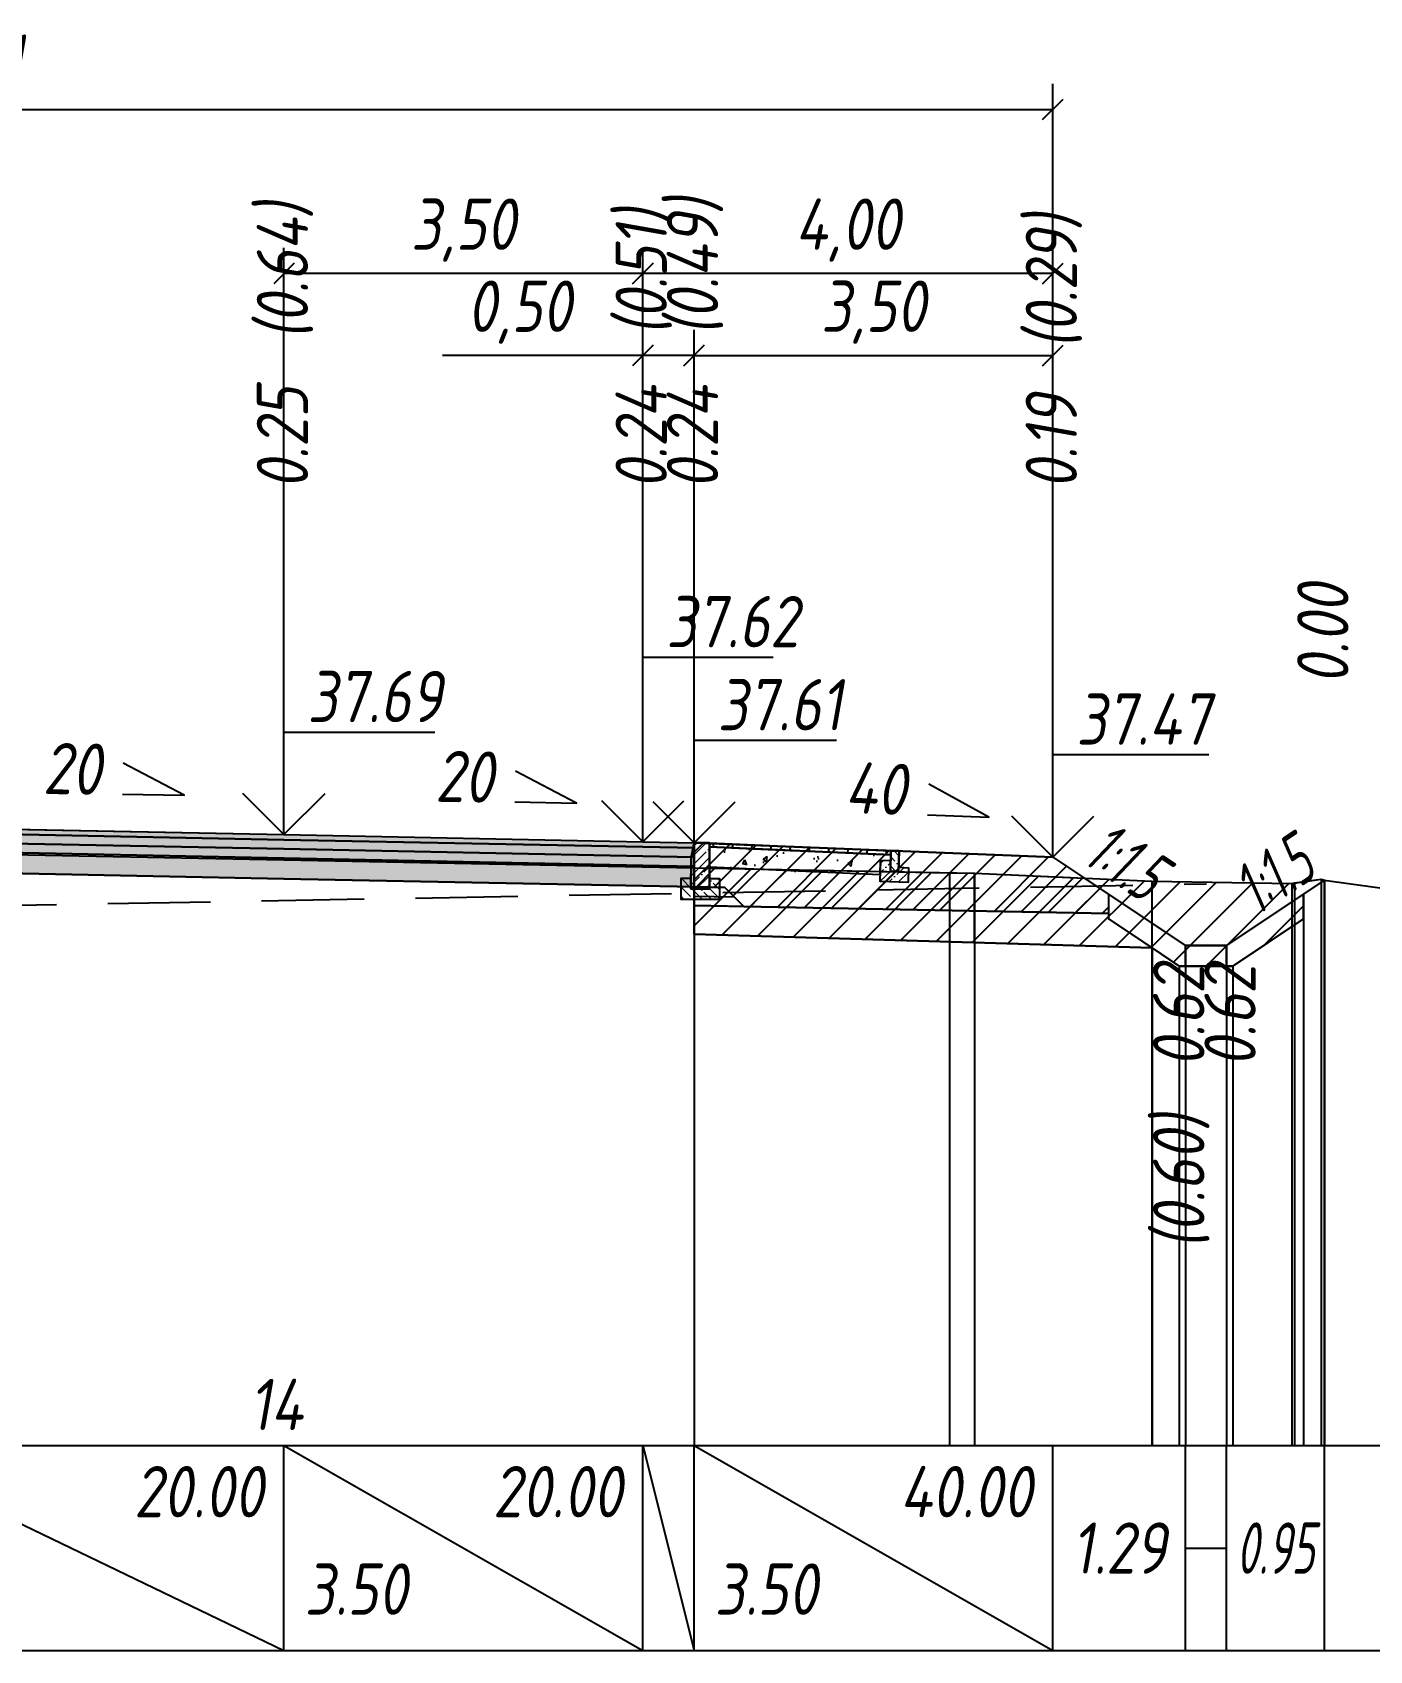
# Model space of a CAD drawing. Extents: x -717 to 1451, y -133302 to 233.
# Drawn here: x -172.3 to -107.1, y -111398.1 to -111319.2 of the extents above; entities that cross this region are included whole.
import ezdxf
from ezdxf.enums import TextEntityAlignment as Align

# ---------------------------------------------------------------- set-up
doc = ezdxf.new("R2010")
doc.units = 0
doc.linetypes.add('штриховая', pattern=[0.75, 0.5, -0.25])
for name, color, linetype in [('Интерполированный поперечник', 2, 'Continuous'), ('КОД_399', 252, 'Continuous'), ('Код_514', 1, 'Continuous'), ('Контур_0', 7, 'Continuous'), ('Контур_2521', 7, 'Continuous'), ('Контур_2564', 7, 'Continuous'), ('Контур_2660', 7, 'Continuous'), ('Контур_2665', 7, 'Continuous'), ('Контур_400', 7, 'Continuous'), ('Контур_508', 7, 'Continuous'), ('Контур_512', 7, 'Continuous'), ('Контур_513', 7, 'Continuous'), ('Контур_818', 7, 'Continuous'), ('Красный поперечник', 1, 'Continuous'), ('Объём_2501', 7, 'Continuous'), ('Объём_2564', 7, 'Continuous'), ('Объём_2650', 7, 'Continuous'), ('Объём_2660', 7, 'Continuous'), ('Объём_2661', 7, 'Continuous'), ('Объём_2662', 7, 'Continuous'), ('Объём_2663', 7, 'Continuous'), ('Объём_2664', 7, 'Continuous'), ('Объём_2665', 7, 'Continuous'), ('Объём_2666', 7, 'Continuous'), ('Объём_2667', 7, 'Continuous'), ('Объём_2668', 7, 'Continuous'), ('Объём_2669', 7, 'Continuous'), ('Объём_2675', 7, 'Continuous'), ('Откосы', 7, 'Continuous'), ('Отметки покрытия', 7, 'Continuous'), ('Рабочие отметки', 7, 'Continuous'), ('Рабочие отметки доп.', 7, 'Continuous'), ('Слои выравнивания', 7, 'Continuous'), ('Таблица', 7, 'Continuous'), ('Уклоны проезжей части', 7, 'Continuous'), ('Черный поперечник', 3, 'Continuous')]:
    doc.layers.add(name, color=color, linetype=linetype)
for name, color, linetype, true_color in [('Контур_2540', 2, 'Continuous', 0xffff00), ('Контур_2560', 2, 'Continuous', 0xffff00), ('Контур_2561', 7, 'Continuous', 0xff8040), ('Контур_2562', 3, 'Continuous', 0x00ff00), ('Контур_2563', 7, 'Continuous', 0xff8000), ('Контур_2570', 7, 'Continuous', 0x80ff00), ('Контур_2583', 3, 'Continuous', 0x00ff00), ('Контур_2584', 3, 'Continuous', 0x00ff00), ('Контур_2725', 7, 'Continuous', 0x323232), ('Контур_2736', 4, 'Continuous', 0x00ffff), ('Контур_2737', 4, 'Continuous', 0x00ffff), ('Контур_2738', 4, 'Continuous', 0x00ffff), ('Контур_2739', 4, 'Continuous', 0x00ffff), ('Контур_2741', 4, 'Continuous', 0x00ffff), ('Контур_2742', 4, 'Continuous', 0x00ffff), ('Контур_2743', 4, 'Continuous', 0x00ffff), ('Контур_2744', 7, 'Continuous', 0xa4ffff), ('Контур_2745', 7, 'Continuous', 0xa4ffff), ('Контур_2747', 4, 'Continuous', 0x00ffff), ('Контур_2748', 4, 'Continuous', 0x00ffff), ('Контур_2749', 4, 'Continuous', 0x00ffff), ('Контур_2750', 4, 'Continuous', 0x00ffff), ('Контур_2751', 4, 'Continuous', 0x00ffff), ('Контур_2752', 4, 'Continuous', 0x00ffff), ('Контур_2760', 7, 'Continuous', 0x323232), ('Контур_2761', 7, 'Continuous', 0x323232), ('Контур_2762', 7, 'Continuous', 0x323232), ('Контур_2763', 7, 'Continuous', 0x323232), ('Контур_402', 7, 'Continuous', 0xff6464), ('Контур_703', 4, 'Continuous', 0x00ffff), ('Контур_705', 4, 'Continuous', 0x00ffff), ('Контур_707', 4, 'Continuous', 0x00ffff), ('Контур_720', 131, 'Continuous', 0xaaffff), ('Объём_2520', 7, 'Continuous', 0x80ffff), ('Объём_2540', 2, 'Continuous', 0xffff00), ('Объём_2560', 2, 'Continuous', 0xffff00), ('Объём_2561', 7, 'Continuous', 0xff8040), ('Объём_2562', 3, 'Continuous', 0x00ff00), ('Объём_2563', 7, 'Continuous', 0xff8000), ('Объём_2583', 3, 'Continuous', 0x00ff00), ('Объём_2584', 3, 'Continuous', 0x00ff00), ('Объём_2593', 3, 'Continuous', 0x00ff00), ('Объём_2597', 3, 'Continuous', 0x00ff00), ('Объём_2600', 7, 'Continuous', 0x808000), ('Объём_2746', 2, 'Continuous', 0xffff00)]:
    doc.layers.add(name, color=color, linetype=linetype, true_color=true_color)
doc.styles.get("Standard").update_dxf_attribs({"font": 'txt', "height": 2.5})
doc.styles.add('М', font='romand.shx', dxfattribs={"width": 0.8, "oblique": 10, "height": 2.5})
doc.dimstyles.new('ISO-25', dxfattribs={"dimtxt": 2.5, "dimasz": 2.5, "dimexe": 1.25, "dimexo": 0.625, "dimtad": 1, "dimtxsty": 'Standard', "dimcen": 2.5, "dimadec": 0, "dimazin": 0, "dimtfac": 1, "dimtmove": 0, "dimatfit": 3, "dimfxl": 1, "dimarcsym": 0})

# ---------------------------------------------------------------- blocks, each defined once
blk = doc.blocks.new('_Oblique')
at = {"color": 0, "linetype": 'ByBlock', "lineweight": -2}
blk.add_line((-0.5, -0.5), (0.5, 0.5), dxfattribs=at)
blk = doc.blocks.new('*D2280')
at = {"color": 0, "lineweight": -2, "transparency": 16777216}
for p, q in [((-140.005, -111358.163), (-140.005, -111333.723)), ((-122.505, -111358.863), (-122.505, -111333.723)), ((-140.005, -111334.973), (-122.505, -111334.973))]:
    blk.add_line(p, q, dxfattribs=at)
at = {"layer": 'Defpoints', "color": 0, "transparency": 16777216}
for p in [(-122.505, -111334.973), (-140.005, -111358.788), (-122.505, -111359.488)]:
    blk.add_point(p, dxfattribs=at)
at = {"color": 0, "lineweight": -2, "transparency": 16777216, "rotation": 180}
blk.add_blockref('_Oblique', (-140.005, -111334.973), dxfattribs=at)
at = {"color": 0, "lineweight": -2, "transparency": 16777216}
blk.add_blockref('_Oblique', (-122.505, -111334.973), dxfattribs=at)
at = {"color": 0, "transparency": 16777216, "insert": (-131.255, -111332.86), "char_height": 2.5, "width": 9.58333, "attachment_point": 5, "style": 'М'}
blk.add_mtext('3,50', dxfattribs=at)
blk = doc.blocks.new('*D2282')
at = {"color": 0, "lineweight": -2, "transparency": 16777216}
for p, q in [((-142.505, -111358.113), (-142.505, -111333.723)), ((-140.005, -111358.163), (-140.005, -111333.723)), ((-142.505, -111334.973), (-152.277, -111334.973)), ((-140.005, -111334.973), (-142.505, -111334.973))]:
    blk.add_line(p, q, dxfattribs=at)
at = {"layer": 'Defpoints', "color": 0, "transparency": 16777216}
for p in [(-140.005, -111334.973), (-142.505, -111358.738), (-140.005, -111358.788)]:
    blk.add_point(p, dxfattribs=at)
at = {"color": 0, "lineweight": -2, "transparency": 16777216, "rotation": 180}
blk.add_blockref('_Oblique', (-142.505, -111334.973), dxfattribs=at)
at = {"color": 0, "lineweight": -2, "transparency": 16777216}
blk.add_blockref('_Oblique', (-140.005, -111334.973), dxfattribs=at)
at = {"color": 0, "transparency": 16777216, "insert": (-148.515, -111332.86), "char_height": 2.5, "width": 9.16667, "attachment_point": 5, "style": 'М'}
blk.add_mtext('0,50', dxfattribs=at)
blk = doc.blocks.new('*D2284')
at = {"color": 0, "lineweight": -2, "transparency": 16777216}
for p, q in [((-160.005, -111357.763), (-160.005, -111329.723)), ((-142.505, -111358.113), (-142.505, -111329.723)), ((-142.505, -111330.973), (-160.005, -111330.973))]:
    blk.add_line(p, q, dxfattribs=at)
at = {"layer": 'Defpoints', "color": 0, "transparency": 16777216}
for p in [(-160.005, -111330.973), (-160.005, -111358.388), (-142.505, -111358.738)]:
    blk.add_point(p, dxfattribs=at)
at = {"color": 0, "lineweight": -2, "transparency": 16777216, "rotation": 180}
blk.add_blockref('_Oblique', (-160.005, -111330.973), dxfattribs=at)
at = {"color": 0, "lineweight": -2, "transparency": 16777216}
blk.add_blockref('_Oblique', (-142.505, -111330.973), dxfattribs=at)
at = {"color": 0, "transparency": 16777216, "insert": (-151.255, -111328.86), "char_height": 2.5, "width": 9.58333, "attachment_point": 5, "style": 'М'}
blk.add_mtext('3,50', dxfattribs=at)
blk = doc.blocks.new('*D2285')
at = {"color": 0, "lineweight": -2, "transparency": 16777216}
for p, q in [((-142.505, -111358.113), (-142.505, -111329.723)), ((-122.505, -111358.863), (-122.505, -111329.723)), ((-122.505, -111330.973), (-142.505, -111330.973))]:
    blk.add_line(p, q, dxfattribs=at)
at = {"layer": 'Defpoints', "color": 0, "transparency": 16777216}
for p in [(-142.505, -111330.973), (-142.505, -111358.738), (-122.505, -111359.488)]:
    blk.add_point(p, dxfattribs=at)
at = {"color": 0, "lineweight": -2, "transparency": 16777216, "rotation": 180}
blk.add_blockref('_Oblique', (-142.505, -111330.973), dxfattribs=at)
at = {"color": 0, "lineweight": -2, "transparency": 16777216}
blk.add_blockref('_Oblique', (-122.505, -111330.973), dxfattribs=at)
at = {"color": 0, "transparency": 16777216, "insert": (-132.505, -111328.86), "char_height": 2.5, "width": 9.16667, "attachment_point": 5, "style": 'М'}
blk.add_mtext('4,00', dxfattribs=at)
blk = doc.blocks.new('*D2287')
at = {"color": 0, "lineweight": -2, "transparency": 16777216}
for p, q in [((-228.541, -111358.443), (-228.541, -111321.723)), ((-122.505, -111358.863), (-122.505, -111321.723)), ((-228.541, -111322.973), (-122.505, -111322.973))]:
    blk.add_line(p, q, dxfattribs=at)
at = {"layer": 'Defpoints', "color": 0, "transparency": 16777216}
for p in [(-122.505, -111322.973), (-228.541, -111359.068), (-122.505, -111359.488)]:
    blk.add_point(p, dxfattribs=at)
at = {"color": 0, "lineweight": -2, "transparency": 16777216, "rotation": 180}
blk.add_blockref('_Oblique', (-228.541, -111322.973), dxfattribs=at)
at = {"color": 0, "lineweight": -2, "transparency": 16777216}
blk.add_blockref('_Oblique', (-122.505, -111322.973), dxfattribs=at)
at = {"color": 0, "transparency": 16777216, "insert": (-175.523, -111320.86), "char_height": 2.5, "width": 10.83333, "attachment_point": 5, "style": 'М'}
blk.add_mtext('21,21', dxfattribs=at)
blk = doc.blocks.new('Тротуар1')
at = {"linetype": 'Continuous', "lineweight": 13}
h = blk.add_hatch(dxfattribs=at)
h.set_pattern_fill('ANSI35', scale=5, angle=90)
h.set_pattern_definition([(135, (-1541.6927, -4801.9416), (-0.88388348, -0.88388348), []), (135, (-1541.6927, -4801.0577), (-0.88388348, -0.88388348), [1.5625, -0.3125, 0, -0.3125])])
h.paths.add_polyline_path([(-16.72, -1.24), (-17.72, -1.24), (-17.72, -2.24), (-18.52, -2.24), (-18.52, -1.85), (-19.52, -1.89), (-19.52, -3.24), (-16.72, -3.24)])
h = blk.add_hatch(dxfattribs=at)
h.set_pattern_fill('ANSI35', scale=5)
h.set_pattern_definition([(45, (-1541.6927, -4800.4416), (-0.88388348, 0.88388348), []), (45, (-1540.8088, -4800.4416), (-0.88388348, 0.88388348), [1.5625, -0.3125, 0, -0.3125])])
h.paths.add_polyline_path([(-17.72, -0.24), (-18.52, -0.24), (-18.52, -2.24), (-17.72, -2.24)])
at = {"linetype": 'Continuous'}
h = blk.add_hatch(dxfattribs=at)
h.set_pattern_fill('ANSI31', color=256, scale=15, angle=45, style=0)
h.set_pattern_definition([(90, (-1932.1888, -4954.235), (-1.875, 3e-16), [])])
h.paths.add_polyline_path([(0, 0), (-17.72, -0.24), (-17.71, -0.63), (-11.04, -0.58), (0, -0.4)])
at = {"layer": 'КОД_399'}
h = blk.add_hatch(dxfattribs=at)
h.set_pattern_fill('AR-CONC', scale=0.7, angle=45, style=0)
h.set_pattern_definition([(95, (-1932.189, -4954.235), (3.860864, 3.2396496), [0.525, -5.775]), (40, (-1932.189, -4954.235), (-4.409945, 3.036377), [0.42, -4.62]), (145.45144, (-1931.867, -4953.965), (-0.549081, 6.2760265), [0.4461813, -4.907995]), (91.1842, (-1933.179, -4953.245), (6.101854, 4.4632964), [0.7875, -8.6625]), (141.63564, (-1932.67, -4952.873), (-0.1953, 9.447982), [0.669272, -7.361996]), (36.18416, (-1933.179, -4953.245), (-0.1953, 9.447982), [0.63, -6.93]), (66, (-1932.4363, -4952.9975), (4.947401, 0.9616773), [0.525, -5.775]), (11, (-1932.4363, -4952.9975), (-2.38496, 4.793659), [0.42, -4.62]), (116.45144, (-1932.024, -4952.9174), (2.562441, 5.7553363), [0.4461813, -4.907995]), (82.5, (-1932.1888, -4954.235), (-1.5875523, 1.7079287), [0, -4.564, 0, -4.69, 0, -4.6375]), (52.5, (-1932.1888, -4954.235), (-0.6501106, 3.2543661), [0, -2.674, 0, -4.459, 0, -1.7675]), (12.5, (-1933.2926, -4955.3388), (2.7539272, 2.5306453), [0, -1.75, 0, -5.46, 0, -7.245]), (2.5, (-1933.7876, -4955.8337), (2.3911299, 3.3821186), [0, -2.275, 0, -3.626, 0, -5.145])])
h.paths.add_polyline_path([(0, -0.4), (-17.71, -0.63), (-17.72, -1.24), (-16.71, -1.24), (-16.72, -2.62), (-0.07, -2.41)])
at = {"linetype": 'Continuous'}
blk.add_lwpolyline([(-17.72, -1.24), (-16.72, -1.24), (-16.72, -3.24), (-19.52, -3.24), (-19.52, -1.89), (-18.52, -1.85)], dxfattribs=at)
at = {"color": 7, "lineweight": 30}
for points in [[(-18.52, -0.24), (-18.52, -2.24), (-17.72, -2.24), (-17.72, -0.24), (-18.52, -0.24)], [(-8.6, -0.53), (0, -0.4)]]:
    blk.add_lwpolyline(points, dxfattribs=at)
for points in [[(0, 0), (-17.72, -0.24), (-17.72, -0.63), (0, -0.4)], [(0, -0.4), (-17.71, -0.63), (-17.72, -1.24), (-16.71, -1.24), (-16.72, -2.62), (-0.07, -2.39)]]:
    blk.add_lwpolyline(points, close=True)
blk = doc.blocks.new('БР100.30.18')
at = {"linetype": 'Continuous', "lineweight": 13}
h = blk.add_hatch(dxfattribs=at)
h.set_pattern_fill('ANSI35', scale=5)
h.set_pattern_definition([(45, (-1504.996, -4799.2297), (-0.88388348, 0.88388348), []), (45, (-1504.1121, -4799.2297), (-0.88388348, 0.88388348), [1.5625, -0.3125, 0, -0.3125])])
h.paths.add_polyline_path([(0.3, 3.47), (1.8, 3.47), (1.8, -1.03), (0, -1.03), (0, 1.97)])
h = blk.add_hatch(dxfattribs=at)
h.set_pattern_fill('ANSI35', scale=5, angle=90)
h.set_pattern_definition([(135, (-1504.996, -4800.7297), (-0.88388348, -0.88388348), []), (135, (-1504.996, -4799.8458), (-0.88388348, -0.88388348), [1.5625, -0.3125, 0, -0.3125])])
h.paths.add_polyline_path([(-1, -0.03), (0, -0.03), (0, -1.03), (1.8, -1.03), (1.8, -0.03), (2.8, -0.03), (2.8, -2.03), (-1, -2.03)])
at = {"color": 7, "lineweight": 30}
blk.add_lwpolyline([(1.8, -1.03), (0, -1.03), (0, 1.97), (0.3, 3.47), (1.8, 3.47)], close=True, dxfattribs=at)
at = {"linetype": 'Continuous'}
blk.add_lwpolyline([(0, -0.03), (-1, -0.03), (-1, -2.03), (2.8, -2.03), (2.8, -0.03), (1.8, -0.03)], dxfattribs=at)

msp = doc.modelspace()

# ---------------------------------------------------------------- hatches: boundary and pattern name
at = {"layer": 'Объём_2563'}
h = msp.add_hatch(dxfattribs=at)
h.set_pattern_fill('ANSI31', color=256, scale=0.3)
h.set_pattern_definition([(45, (-356.5885, 12.8945), (-0.673519209, 0.673519209), [])])
h.paths.add_polyline_path([(-119.787, -111362.18), (-137.586, -111361.824), (-138.505, -111360.905), (-140.005, -111360.875), (-140.005, -111358.725), (-122.505, -111359.425), (-119.787, -111361.237)])
at = {"layer": 'Объём_2600'}
h = msp.add_hatch(dxfattribs=at)
h.set_pattern_fill('ANSI31', color=6, scale=0.4)
h.set_pattern_definition([(45, (-356.5885, 12.8945), (-0.898025612, 0.898025612), [])])
h.paths.add_polyline_path([(-110.287, -111361.237), (-110.287, -111362.439), (-113.734, -111364.737), (-116.34, -111364.737), (-117.666, -111363.853), (-140.005, -111363.183), (-140.005, -111359.941), (-126.324, -111360.211), (-117.672, -111360.589), (-110.857, -111360.707), (-109.416, -111360.499), (-109.263, -111360.554)])
at = {"layer": 'Слои выравнивания'}
for color, points in [(2, [(-180.773, -111357.91), (-178.342, -111357.959), (-160.005, -111358.325), (-142.505, -111358.675), (-140.005, -111358.725), (-140.005, -111358.975), (-142.505, -111358.925), (-160.005, -111358.575), (-178.342, -111358.209), (-180.773, -111358.16)]), (3, [(-180.773, -111358.16), (-178.342, -111358.209), (-160.005, -111358.575), (-142.505, -111358.925), (-140.005, -111358.975), (-140.005, -111359.425), (-142.505, -111359.375), (-160.005, -111359.025), (-178.342, -111358.659), (-180.773, -111358.61)]), (4, [(-180.773, -111358.61), (-178.342, -111358.659), (-160.005, -111359.025), (-142.505, -111359.375), (-140.005, -111359.425), (-140.005, -111359.875), (-142.505, -111359.825), (-160.005, -111359.475), (-178.342, -111359.109), (-180.773, -111359.06)]), (5, [(-180.773, -111359.06), (-178.342, -111359.109), (-160.005, -111359.475), (-142.505, -111359.825), (-140.005, -111359.875), (-140.005, -111360.875), (-142.505, -111360.825), (-160.005, -111360.475), (-178.342, -111360.109), (-180.773, -111360.06)])]:
    msp.add_hatch(color=color, dxfattribs=at).paths.add_polyline_path(points)

# ---------------------------------------------------------------- linework, layer by layer
at = {"layer": 'Интерполированный поперечник', "linetype": 'штриховая', "ltscale": 10, "flags": 128}
msp.add_lwpolyline([(-258.581, -111363.299), (-115.006, -111360.728)], dxfattribs=at)
at = {"layer": 'Код_514'}
for p, q in [((-180.773, -111388.105), (-160.005, -111398.105)), ((-160.005, -111398.105), (-160.005, -111388.105)), ((-160.005, -111388.105), (-142.505, -111398.105)), ((-142.505, -111398.105), (-142.505, -111388.105)), ((-142.505, -111388.105), (-140.005, -111398.105)), ((-140.005, -111398.105), (-140.005, -111388.105)), ((-140.005, -111388.105), (-122.505, -111398.105)), ((-122.505, -111398.105), (-122.505, -111388.105)), ((-116.037, -111398.105), (-116.037, -111388.105)), ((-114.037, -111398.105), (-114.037, -111388.105)), ((-109.263, -111398.105), (-109.263, -111388.105)), ((-116.037, -111393.105), (-114.037, -111393.105))]:
    msp.add_line(p, q, dxfattribs=at)
at = {"layer": 'Контур_0', "flags": 128}
for points in [[(-122.505, -111359.425), (-120.406, -111360.824), (-120.406, -111360.824), (-120.406, -111360.824), (-120.406, -111360.824), (-120.406, -111360.824), (-120.406, -111360.824), (-120.406, -111360.824), (-120.406, -111360.824), (-120.406, -111360.824), (-120.406, -111360.824), (-120.406, -111360.824), (-120.406, -111360.824), (-120.406, -111360.824), (-120.406, -111360.824), (-116.037, -111363.737)], [(-122.505, -111359.425), (-120.406, -111360.824), (-120.406, -111360.824), (-120.406, -111360.824), (-120.406, -111360.824), (-120.406, -111360.824), (-120.406, -111360.824), (-120.406, -111360.824), (-120.406, -111360.824), (-120.406, -111360.824), (-120.406, -111360.824), (-120.406, -111360.824), (-120.406, -111360.824), (-120.406, -111360.824), (-120.406, -111360.824), (-116.037, -111363.737), (-114.037, -111363.737), (-109.263, -111360.554), (-109.263, -111360.554), (-109.263, -111360.554), (-109.263, -111360.554), (-109.263, -111360.554), (-109.263, -111360.554), (-109.263, -111360.554), (-109.263, -111360.554), (-109.263, -111360.554), (-109.263, -111360.554), (-109.263, -111360.554), (-109.263, -111360.554), (-109.263, -111360.554)], [(-140.005, -111361.775), (-140.005, -111360.875), (-138.505, -111360.905), (-137.586, -111361.824), (-140.005, -111361.775), (-140.005, -111361.775)], [(-140.005, -111360.875), (-138.505, -111360.905), (-137.586, -111361.824), (-119.787, -111362.18)]]:
    msp.add_lwpolyline(points, dxfattribs=at)
at = {"layer": 'Контур_2521', "color": 250, "flags": 128}
msp.add_lwpolyline([(-140.005, -111361.325), (-138.045, -111361.365)], dxfattribs=at)
at = {"layer": 'Контур_2540', "flags": 128}
msp.add_lwpolyline([(-119.787, -111362.439), (-117.666, -111363.853), (-140.005, -111363.183), (-140.005, -111361.775), (-119.787, -111362.18), (-119.787, -111362.439), (-119.787, -111362.439)], dxfattribs=at)
at = {"layer": 'Контур_2560', "flags": 128}
msp.add_lwpolyline([(-140.005, -111358.725), (-122.505, -111359.425), (-122.505, -111359.425), (-122.505, -111359.425)], dxfattribs=at)
at = {"layer": 'Контур_2561', "flags": 128}
msp.add_lwpolyline([(-140.005, -111358.725), (-140.005, -111358.725), (-122.505, -111359.425), (-122.505, -111359.425), (-140.005, -111358.725)], dxfattribs=at)
at = {"layer": 'Контур_2562', "flags": 128}
msp.add_lwpolyline([(-122.505, -111359.425), (-122.505, -111359.425), (-122.505, -111359.425), (-122.505, -111359.425), (-122.505, -111359.425)], dxfattribs=at)
at = {"layer": 'Контур_2563', "flags": 128}
msp.add_lwpolyline([(-119.787, -111362.18), (-137.586, -111361.824), (-138.505, -111360.905), (-140.005, -111360.875), (-140.005, -111358.725), (-122.505, -111359.425), (-119.787, -111361.237), (-119.787, -111362.18), (-119.787, -111362.18)], dxfattribs=at)
at = {"layer": 'Контур_2564', "flags": 128}
msp.add_lwpolyline([(-140.005, -111358.725), (-122.505, -111359.425)], dxfattribs=at)
at = {"layer": 'Контур_2570', "flags": 128}
msp.add_lwpolyline([(-178.342, -111359.195), (-127.55, -111360.183), (-126.324, -111360.211), (-117.672, -111360.589), (-110.857, -111360.707), (-110.714, -111360.683), (-109.416, -111360.499), (-109.281, -111360.552), (-104.08, -111361.263), (-89.5, -111361.608), (-84.725, -111361.549), (-84.263, -111361.54)], dxfattribs=at)
at = {"layer": 'Контур_2583', "flags": 128}
for points in [[(-116.037, -111363.737), (-119.787, -111361.237), (-119.787, -111362.439), (-116.34, -111364.737), (-116.037, -111364.737), (-116.037, -111363.737)], [(-110.287, -111362.439), (-110.287, -111361.237), (-114.037, -111363.737), (-114.037, -111364.737), (-113.734, -111364.737), (-110.287, -111362.439)]]:
    msp.add_lwpolyline(points, dxfattribs=at)
at = {"layer": 'Контур_2584', "flags": 128}
msp.add_lwpolyline([(-116.037, -111363.737), (-116.037, -111364.737), (-114.037, -111364.737), (-114.037, -111363.737), (-116.037, -111363.737)], dxfattribs=at)
at = {"layer": 'Контур_2660', "flags": 128}
msp.add_lwpolyline([(-140.005, -111363.183), (-117.666, -111363.853)], dxfattribs=at)
at = {"layer": 'Контур_2665', "flags": 128}
msp.add_lwpolyline([(-122.505, -111359.425), (-122.505, -111359.425)], dxfattribs=at)
at = {"layer": 'Контур_2725', "flags": 128}
msp.add_lwpolyline([(-221.541, -111360.875), (-219.041, -111360.825), (-201.541, -111360.475), (-180.773, -111360.06), (-178.342, -111360.109), (-160.005, -111360.475), (-142.505, -111360.825), (-140.005, -111360.875)], dxfattribs=at)
at = {"layer": 'Контур_2736', "flags": 128}
for points in [[(-122.505, -111359.425), (-120.406, -111360.824)], [(-120.406, -111360.824), (-116.037, -111363.737)]]:
    msp.add_lwpolyline(points, dxfattribs=at)
at = {"layer": 'Контур_2737', "flags": 128}
msp.add_lwpolyline([(-120.406, -111360.824), (-120.406, -111360.824)], dxfattribs=at)
at = {"layer": 'Контур_2738', "flags": 128}
msp.add_lwpolyline([(-120.406, -111360.824), (-120.406, -111360.824)], dxfattribs=at)
at = {"layer": 'Контур_2739', "flags": 128}
msp.add_lwpolyline([(-120.406, -111360.824), (-120.406, -111360.824)], dxfattribs=at)
at = {"layer": 'Контур_2741', "flags": 128}
msp.add_lwpolyline([(-109.263, -111360.554), (-109.263, -111360.554)], dxfattribs=at)
at = {"layer": 'Контур_2742', "flags": 128}
msp.add_lwpolyline([(-109.263, -111360.554), (-109.263, -111360.554)], dxfattribs=at)
at = {"layer": 'Контур_2743', "flags": 128}
msp.add_lwpolyline([(-109.263, -111360.554), (-109.263, -111360.554)], dxfattribs=at)
at = {"layer": 'Контур_2744', "flags": 128}
msp.add_lwpolyline([(-109.263, -111360.554), (-109.263, -111360.554)], dxfattribs=at)
msp.add_lwpolyline([(-109.263, -111360.554), (-109.263, -111360.554)], dxfattribs=at)
msp.add_lwpolyline([(-109.263, -111360.554), (-109.263, -111360.554)], dxfattribs=at)
msp.add_lwpolyline([(-109.263, -111360.554), (-109.263, -111360.554)], dxfattribs=at)
msp.add_lwpolyline([(-109.263, -111360.554), (-109.263, -111360.554)], dxfattribs=at)
msp.add_lwpolyline([(-109.263, -111360.554), (-109.263, -111360.554)], dxfattribs=at)
at = {"layer": 'Контур_2745', "flags": 128}
msp.add_lwpolyline([(-120.406, -111360.824), (-120.406, -111360.824)], dxfattribs=at)
msp.add_lwpolyline([(-120.406, -111360.824), (-120.406, -111360.824)], dxfattribs=at)
msp.add_lwpolyline([(-120.406, -111360.824), (-120.406, -111360.824)], dxfattribs=at)
msp.add_lwpolyline([(-120.406, -111360.824), (-120.406, -111360.824)], dxfattribs=at)
msp.add_lwpolyline([(-120.406, -111360.824), (-120.406, -111360.824)], dxfattribs=at)
msp.add_lwpolyline([(-120.406, -111360.824), (-120.406, -111360.824)], dxfattribs=at)
at = {"layer": 'Контур_2747', "flags": 128}
msp.add_lwpolyline([(-120.406, -111360.824), (-120.406, -111360.824)], dxfattribs=at)
at = {"layer": 'Контур_2748', "flags": 128}
msp.add_lwpolyline([(-120.406, -111360.824), (-120.406, -111360.824)], dxfattribs=at)
at = {"layer": 'Контур_2749', "flags": 128}
msp.add_lwpolyline([(-120.406, -111360.824), (-120.406, -111360.824)], dxfattribs=at)
at = {"layer": 'Контур_2750', "flags": 128}
msp.add_lwpolyline([(-109.263, -111360.554), (-109.263, -111360.554)], dxfattribs=at)
at = {"layer": 'Контур_2751', "flags": 128}
msp.add_lwpolyline([(-109.263, -111360.554), (-109.263, -111360.554)], dxfattribs=at)
at = {"layer": 'Контур_2752', "flags": 128}
msp.add_lwpolyline([(-109.263, -111360.554), (-109.263, -111360.554)], dxfattribs=at)
at = {"layer": 'Контур_2760', "flags": 128}
msp.add_lwpolyline([(-221.541, -111358.725), (-219.041, -111358.675), (-201.541, -111358.325), (-180.773, -111357.91), (-178.342, -111357.959), (-160.005, -111358.325), (-142.505, -111358.675), (-140.005, -111358.725)], dxfattribs=at)
at = {"layer": 'Контур_2761', "flags": 128}
msp.add_lwpolyline([(-221.541, -111358.975), (-219.041, -111358.925), (-201.541, -111358.575), (-180.773, -111358.16), (-178.342, -111358.209), (-160.005, -111358.575), (-142.505, -111358.925), (-140.005, -111358.975)], dxfattribs=at)
at = {"layer": 'Контур_2762', "flags": 128}
msp.add_lwpolyline([(-221.541, -111359.425), (-219.041, -111359.375), (-201.541, -111359.025), (-180.773, -111358.61), (-178.342, -111358.659), (-160.005, -111359.025), (-142.505, -111359.375), (-140.005, -111359.425)], dxfattribs=at)
at = {"layer": 'Контур_2763', "flags": 128}
msp.add_lwpolyline([(-221.541, -111359.875), (-219.041, -111359.825), (-201.541, -111359.475), (-180.773, -111359.06), (-178.342, -111359.109), (-160.005, -111359.475), (-142.505, -111359.825), (-140.005, -111359.875)], dxfattribs=at)
at = {"layer": 'Контур_400', "flags": 128}
msp.add_lwpolyline([(-180.773, -111357.91), (-160.005, -111358.325), (-142.505, -111358.675), (-142.505, -111358.675), (-142.505, -111358.675), (-142.505, -111358.675), (-142.505, -111358.675), (-142.505, -111358.675), (-140.005, -111358.725)], dxfattribs=at)
at = {"layer": 'Контур_402', "flags": 128}
msp.add_lwpolyline([(-235.432, -111363.6), (-221.541, -111363.183), (-221.541, -111360.875), (-180.773, -111360.06), (-140.005, -111360.875), (-140.005, -111363.183), (-117.666, -111363.853)], dxfattribs=at)
at = {"layer": 'Контур_508', "flags": 128}
msp.add_lwpolyline([(-251.588, -111363.174), (-247.941, -111365.605), (-247.941, -111366.807), (-244.494, -111369.105), (-244.191, -111369.105), (-242.191, -111369.105), (-241.888, -111369.105), (-238.441, -111366.807), (-238.441, -111365.605), (-235.432, -111363.6), (-221.541, -111363.183), (-221.541, -111360.875), (-180.773, -111360.06), (-140.005, -111360.875), (-140.005, -111363.183), (-117.666, -111363.853), (-116.34, -111364.737), (-116.037, -111364.737), (-114.037, -111364.737), (-113.734, -111364.737), (-110.287, -111362.439), (-110.287, -111361.237), (-109.263, -111360.554)], dxfattribs=at)
at = {"layer": 'Контур_512', "flags": 128}
msp.add_lwpolyline([(-140.005, -111363.183), (-117.666, -111363.853), (-116.34, -111364.737), (-116.037, -111364.737), (-114.037, -111364.737), (-113.734, -111364.737), (-110.287, -111362.439), (-110.287, -111361.237), (-109.263, -111360.554)], dxfattribs=at)
at = {"layer": 'Контур_513', "flags": 128}
msp.add_lwpolyline([(-251.588, -111363.174), (-247.941, -111365.605), (-247.941, -111366.807), (-244.494, -111369.105), (-244.191, -111369.105), (-242.191, -111369.105), (-241.888, -111369.105), (-238.441, -111366.807), (-238.441, -111365.605), (-235.432, -111363.6), (-221.541, -111363.183), (-221.541, -111360.875), (-180.773, -111360.06), (-140.005, -111360.875), (-140.005, -111363.183), (-117.666, -111363.853), (-116.34, -111364.737), (-116.037, -111364.737), (-114.037, -111364.737), (-113.734, -111364.737), (-110.287, -111362.439), (-110.287, -111361.237), (-109.263, -111360.554)], dxfattribs=at)
at = {"layer": 'Контур_703', "flags": 128}
msp.add_lwpolyline([(-122.505, -111359.425), (-120.406, -111360.824)], dxfattribs=at)
at = {"layer": 'Контур_705', "flags": 128}
msp.add_lwpolyline([(-120.406, -111360.824), (-120.406, -111360.824)], dxfattribs=at)
at = {"layer": 'Контур_707', "flags": 128}
msp.add_lwpolyline([(-114.037, -111363.737), (-109.263, -111360.554)], dxfattribs=at)
at = {"layer": 'Контур_720', "flags": 128}
msp.add_lwpolyline([(-116.037, -111363.737), (-114.037, -111363.737)], dxfattribs=at)
at = {"layer": 'Контур_818', "flags": 128}
msp.add_lwpolyline([(-251.588, -111362.607), (-241.752, -111361.095), (-240.046, -111360.937), (-239.627, -111361.414), (-237.493, -111361.106), (-231.901, -111360.394), (-231.168, -111360.374), (-180.773, -111359.249), (-178.342, -111359.195), (-127.55, -111360.183), (-126.324, -111360.211), (-117.672, -111360.589), (-110.857, -111360.707), (-110.714, -111360.683), (-109.416, -111360.499), (-109.281, -111360.552), (-109.263, -111360.554)], dxfattribs=at)
at = {"layer": 'Красный поперечник'}
for p, q in [((-180.773, -111357.91), (-160.005, -111358.325)), ((-160.005, -111358.325), (-142.505, -111358.675)), ((-142.505, -111358.675), (-140.005, -111358.725)), ((-140.005, -111358.725), (-122.505, -111359.425)), ((-122.505, -111359.425), (-116.037, -111363.737)), ((-114.037, -111363.737), (-109.263, -111360.554)), ((-109.263, -111360.554), (-109.263, -111388.105)), ((-110.287, -111361.237), (-110.287, -111388.105)), ((-110.287, -111362.439), (-110.287, -111388.105)), ((-140.005, -111363.183), (-140.005, -111388.105)), ((-117.666, -111363.853), (-117.666, -111388.105)), ((-116.037, -111363.737), (-114.037, -111363.737)), ((-116.34, -111364.737), (-116.34, -111388.105)), ((-116.037, -111364.737), (-116.037, -111388.105)), ((-114.037, -111364.737), (-114.037, -111388.105)), ((-113.734, -111364.737), (-113.734, -111388.105))]:
    msp.add_line(p, q, dxfattribs=at)
at = {"layer": 'Объём_2501', "flags": 128}
msp.add_lwpolyline([(-180.773, -111357.91), (-160.005, -111358.325), (-142.505, -111358.675), (-142.505, -111358.675), (-142.505, -111358.675), (-142.505, -111358.675), (-142.505, -111358.675), (-142.505, -111358.675), (-140.005, -111358.725)], dxfattribs=at)
at = {"layer": 'Объём_2520', "color": 250, "flags": 128}
msp.add_lwpolyline([(-140.005, -111361.775), (-140.005, -111360.875), (-138.505, -111360.905), (-137.586, -111361.824), (-140.005, -111361.775), (-140.005, -111361.775)], dxfattribs=at)
at = {"layer": 'Объём_2540', "flags": 128}
msp.add_lwpolyline([(-119.787, -111362.439), (-117.666, -111363.853), (-140.005, -111363.183), (-140.005, -111361.775), (-119.787, -111362.18), (-119.787, -111362.439), (-119.787, -111362.439)], dxfattribs=at)
at = {"layer": 'Объём_2560', "flags": 128}
msp.add_lwpolyline([(-140.005, -111358.725), (-122.505, -111359.425), (-122.505, -111359.425), (-122.505, -111359.425)], dxfattribs=at)
at = {"layer": 'Объём_2561', "flags": 128}
msp.add_lwpolyline([(-140.005, -111358.725), (-140.005, -111358.725), (-122.505, -111359.425), (-122.505, -111359.425), (-140.005, -111358.725)], dxfattribs=at)
at = {"layer": 'Объём_2562', "flags": 128}
msp.add_lwpolyline([(-122.505, -111359.425), (-122.505, -111359.425), (-122.505, -111359.425), (-122.505, -111359.425), (-122.505, -111359.425)], dxfattribs=at)
at = {"layer": 'Объём_2563', "color": 250, "flags": 128}
msp.add_lwpolyline([(-119.787, -111362.18), (-137.586, -111361.824), (-138.505, -111360.905), (-140.005, -111360.875), (-140.005, -111358.725), (-122.505, -111359.425), (-119.787, -111361.237), (-119.787, -111362.18), (-119.787, -111362.18)], dxfattribs=at)
at = {"layer": 'Объём_2564', "flags": 128}
msp.add_lwpolyline([(-140.005, -111358.725), (-122.505, -111359.425)], dxfattribs=at)
at = {"layer": 'Объём_2583', "flags": 128}
for points in [[(-116.037, -111363.737), (-119.787, -111361.237), (-119.787, -111362.439), (-116.34, -111364.737), (-116.037, -111364.737), (-116.037, -111363.737)], [(-110.287, -111362.439), (-110.287, -111361.237), (-114.037, -111363.737), (-114.037, -111364.737), (-113.734, -111364.737), (-110.287, -111362.439)]]:
    msp.add_lwpolyline(points, dxfattribs=at)
at = {"layer": 'Объём_2584', "flags": 128}
msp.add_lwpolyline([(-116.037, -111363.737), (-116.037, -111364.737), (-114.037, -111364.737), (-114.037, -111363.737), (-116.037, -111363.737)], dxfattribs=at)
at = {"layer": 'Объём_2593', "flags": 128}
for points in [[(-119.787, -111361.237), (-116.037, -111363.737)], [(-114.037, -111363.737), (-110.287, -111361.237)]]:
    msp.add_lwpolyline(points, dxfattribs=at)
at = {"layer": 'Объём_2597', "flags": 128}
msp.add_lwpolyline([(-116.037, -111363.737), (-114.037, -111363.737)], dxfattribs=at)
at = {"layer": 'Объём_2650', "color": 6, "flags": 128}
msp.add_lwpolyline([(-110.287, -111361.237), (-110.287, -111362.439), (-113.734, -111364.737), (-116.34, -111364.737), (-117.666, -111363.853), (-140.005, -111363.183), (-140.005, -111359.941), (-126.324, -111360.211), (-117.672, -111360.589), (-110.857, -111360.707), (-109.416, -111360.499), (-109.263, -111360.554), (-110.287, -111361.237), (-110.287, -111361.237)], dxfattribs=at)
at = {"layer": 'Объём_2660', "flags": 128}
msp.add_lwpolyline([(-140.005, -111363.183), (-117.666, -111363.853)], dxfattribs=at)
at = {"layer": 'Объём_2661', "flags": 128}
msp.add_lwpolyline([(-122.505, -111359.425), (-120.406, -111360.824), (-116.037, -111363.737)], dxfattribs=at)
at = {"layer": 'Объём_2662', "flags": 128}
msp.add_lwpolyline([(-114.037, -111363.737), (-109.263, -111360.554)], dxfattribs=at)
at = {"layer": 'Объём_2663', "flags": 128}
msp.add_lwpolyline([(-116.037, -111363.737), (-114.037, -111363.737)], dxfattribs=at)
at = {"layer": 'Объём_2664', "flags": 128}
msp.add_lwpolyline([(-116.037, -111363.737), (-114.037, -111363.737)], dxfattribs=at)
at = {"layer": 'Объём_2665', "flags": 128}
msp.add_lwpolyline([(-122.505, -111359.425), (-122.505, -111359.425)], dxfattribs=at)
at = {"layer": 'Объём_2666', "flags": 128}
for points in [[(-122.505, -111359.425), (-120.406, -111360.824)], [(-120.406, -111360.824), (-116.037, -111363.737)]]:
    msp.add_lwpolyline(points, dxfattribs=at)
at = {"layer": 'Объём_2667', "flags": 128}
for points in [[(-120.406, -111360.824), (-120.406, -111360.824)], [(-109.263, -111360.554), (-109.263, -111360.554)]]:
    msp.add_lwpolyline(points, dxfattribs=at)
at = {"layer": 'Объём_2668', "flags": 128}
for points in [[(-120.406, -111360.824), (-120.406, -111360.824)], [(-109.263, -111360.554), (-109.263, -111360.554)]]:
    msp.add_lwpolyline(points, dxfattribs=at)
at = {"layer": 'Объём_2669', "flags": 128}
for points in [[(-120.406, -111360.824), (-120.406, -111360.824)], [(-109.263, -111360.554), (-109.263, -111360.554)]]:
    msp.add_lwpolyline(points, dxfattribs=at)
at = {"layer": 'Объём_2675', "flags": 128}
for points in [[(-120.406, -111360.824), (-120.406, -111360.824)], [(-120.406, -111360.824), (-120.406, -111360.824)], [(-120.406, -111360.824), (-120.406, -111360.824)], [(-120.406, -111360.824), (-120.406, -111360.824)], [(-120.406, -111360.824), (-120.406, -111360.824)], [(-120.406, -111360.824), (-120.406, -111360.824)], [(-109.263, -111360.554), (-109.263, -111360.554)], [(-109.263, -111360.554), (-109.263, -111360.554)], [(-109.263, -111360.554), (-109.263, -111360.554)], [(-109.263, -111360.554), (-109.263, -111360.554)], [(-109.263, -111360.554), (-109.263, -111360.554)], [(-109.263, -111360.554), (-109.263, -111360.554)]]:
    msp.add_lwpolyline(points, dxfattribs=at)
at = {"layer": 'Объём_2746', "flags": 128}
msp.add_lwpolyline([(-110.287, -111362.439), (-113.734, -111364.737), (-116.34, -111364.737), (-117.666, -111363.853), (-126.324, -111363.594), (-126.324, -111360.211), (-120.976, -111360.444), (-116.037, -111363.737), (-114.037, -111363.737), (-110.287, -111361.237), (-110.287, -111362.439), (-110.287, -111362.439)], dxfattribs=at)
at = {"layer": 'Откосы', "color": 1, "flags": 128}
for points in [[(-167.875, -111356.351), (-164.876, -111356.411), (-167.845, -111354.851)], [(-148.741, -111356.734), (-145.742, -111356.794), (-148.711, -111355.234)], [(-128.623, -111357.36), (-125.625, -111357.48), (-128.563, -111355.861)]]:
    msp.add_lwpolyline(points, dxfattribs=at)
at = {"layer": 'Отметки покрытия', "color": 1}
for p, q in [((-142.505, -111358.675), (-142.505, -111349.675)), ((-142.505, -111349.675), (-136.155, -111349.675)), ((-160.005, -111358.325), (-160.005, -111353.325)), ((-160.005, -111353.325), (-152.655, -111353.325)), ((-140.005, -111358.725), (-140.005, -111353.725)), ((-140.005, -111353.725), (-133.055, -111353.725)), ((-122.505, -111359.425), (-122.505, -111354.425)), ((-122.505, -111354.425), (-114.905, -111354.425)), ((-160.005, -111358.325), (-162.005, -111356.325)), ((-160.005, -111358.325), (-158.005, -111356.325)), ((-142.505, -111358.675), (-144.505, -111356.675)), ((-142.505, -111358.675), (-140.505, -111356.675)), ((-140.005, -111358.725), (-142.005, -111356.725)), ((-140.005, -111358.725), (-138.005, -111356.725)), ((-122.505, -111359.425), (-124.505, -111357.425)), ((-122.505, -111359.425), (-120.505, -111357.425))]:
    msp.add_line(p, q, dxfattribs=at)
at = {"layer": 'Слои выравнивания'}
msp.add_line((-140.005, -111358.725), (-140.005, -111388.105), dxfattribs=at)
at = {"layer": 'Слои выравнивания', "color": 2, "flags": 128}
msp.add_lwpolyline([(-180.773, -111357.91), (-178.342, -111357.959), (-160.005, -111358.325), (-142.505, -111358.675), (-140.005, -111358.725), (-140.005, -111358.975), (-142.505, -111358.925), (-160.005, -111358.575), (-178.342, -111358.209), (-180.773, -111358.16)], close=True, dxfattribs=at)
at = {"layer": 'Слои выравнивания', "color": 3, "flags": 128}
msp.add_lwpolyline([(-180.773, -111358.16), (-178.342, -111358.209), (-160.005, -111358.575), (-142.505, -111358.925), (-140.005, -111358.975), (-140.005, -111359.425), (-142.505, -111359.375), (-160.005, -111359.025), (-178.342, -111358.659), (-180.773, -111358.61)], close=True, dxfattribs=at)
at = {"layer": 'Слои выравнивания', "color": 4, "flags": 128}
msp.add_lwpolyline([(-180.773, -111358.61), (-178.342, -111358.659), (-160.005, -111359.025), (-142.505, -111359.375), (-140.005, -111359.425), (-140.005, -111359.875), (-142.505, -111359.825), (-160.005, -111359.475), (-178.342, -111359.109), (-180.773, -111359.06)], close=True, dxfattribs=at)
at = {"layer": 'Слои выравнивания', "color": 5, "flags": 128}
msp.add_lwpolyline([(-180.773, -111359.06), (-178.342, -111359.109), (-160.005, -111359.475), (-142.505, -111359.825), (-140.005, -111359.875), (-140.005, -111360.875), (-142.505, -111360.825), (-160.005, -111360.475), (-178.342, -111360.109), (-180.773, -111360.06)], close=True, dxfattribs=at)
at = {"layer": 'Таблица'}
for p, q in [((-276.588, -111388.105), (-84.263, -111388.105)), ((-276.588, -111398.105), (-84.263, -111398.105))]:
    msp.add_line(p, q, dxfattribs=at)
at = {"layer": 'Черный поперечник', "color": 7}
for p, q in [((-127.55, -111360.183), (-127.55, -111388.105)), ((-126.324, -111360.211), (-126.324, -111388.105)), ((-117.672, -111360.589), (-117.672, -111388.105)), ((-110.857, -111360.707), (-110.857, -111388.105)), ((-110.714, -111360.683), (-110.714, -111388.105)), ((-109.416, -111360.499), (-109.416, -111388.105)), ((-109.281, -111360.552), (-109.281, -111388.105))]:
    msp.add_line(p, q, dxfattribs=at)
at = {"layer": 'Черный поперечник', "flags": 128}
msp.add_lwpolyline([(-178.342, -111359.195), (-127.55, -111360.183), (-126.324, -111360.211), (-117.672, -111360.589), (-110.857, -111360.707), (-110.714, -111360.683), (-109.416, -111360.499), (-109.281, -111360.552), (-104.08, -111361.263), (-89.5, -111361.608), (-84.725, -111361.549), (-84.263, -111361.54)], dxfattribs=at)

# ---------------------------------------------------------------- block references
at = {"lineweight": 18, "xscale": 0.5, "yscale": 0.5, "zscale": 0.5, "rotation": 359.9444632229611}
msp.add_blockref('БР100.30.18', (-140.156, -111360.459), dxfattribs=at)
at = {"xscale": -0.4999999999999982, "yscale": 0.4999999999999997, "zscale": 0.4999999999999997, "rotation": 358.2855609405552}
msp.add_blockref('Тротуар1', (-139.255, -111358.726), dxfattribs=at)

# ---------------------------------------------------------------- texts
at = {"layer": 'Код_514', "style": 'М', "oblique": 10, "width": 0.8}
for s, p in [('20.00', (-161.005, -111389.105)), ('20.00', (-143.505, -111389.105)), ('40.00', (-123.505, -111389.105))]:
    msp.add_text(s, height=2.5, dxfattribs=at).set_placement(p, align=Align.TOP_RIGHT)
at = {"layer": 'Код_514', "style": 'М', "oblique": 10}
for s, width, p in [('1.29', 0.8, (-119.271, -111393.105)), ('0.95', 0.6, (-111.65, -111393.105))]:
    msp.add_text(s, height=2.5, dxfattribs=dict(at, width=width)).set_placement(p, align=Align.MIDDLE_CENTER)
at = {"layer": 'Код_514', "style": 'М', "oblique": 10, "width": 0.8}
for p in [(-159.005, -111397.105), (-139.005, -111397.105)]:
    msp.add_text('3.50', height=2.5, dxfattribs=at).set_placement(p, align=Align.BOTTOM_LEFT)
at = {"layer": 'Отметки покрытия', "color": 1, "style": 'М', "oblique": 10, "width": 0.8}
for s, p in [('37.62', (-141.363, -111349.944)), ('37.69', (-158.863, -111353.594)), ('37.61', (-138.863, -111353.994)), ('37.47', (-121.363, -111354.694))]:
    msp.add_text(s, height=2.5, dxfattribs=at).set_placement(p, align=Align.BOTTOM_LEFT)
at = {"layer": 'Рабочие отметки', "color": 1, "style": 'М', "oblique": 10, "width": 0.8}
for s, p in [('0.25', (-160.083, -111341.475)), ('0.24', (-142.583, -111341.475)), ('0.24', (-140.083, -111341.475)), ('0.19', (-122.583, -111341.475)), ('0.00', (-109.341, -111350.985))]:
    msp.add_text(s, height=2.5, rotation=90, dxfattribs=at).set_placement(p, align=Align.MIDDLE_LEFT)
for p in [(-116.365, -111364.668), (-113.865, -111364.668)]:
    msp.add_text('0.62', height=2.5, rotation=90, dxfattribs=at).set_placement(p, align=Align.MIDDLE_RIGHT)
at = {"layer": 'Рабочие отметки доп.', "color": 1, "style": 'М', "oblique": 10, "width": 0.8}
for s, p in [('(0.64)', (-160.083, -111334.175)), ('(0.51)', (-142.583, -111333.975)), ('(0.49)', (-140.083, -111333.975)), ('(0.29)', (-122.583, -111334.625))]:
    msp.add_text(s, height=2.5, rotation=90, dxfattribs=at).set_placement(p, align=Align.MIDDLE_LEFT)
msp.add_text('(0.60)', height=2.5, rotation=90, dxfattribs=at).set_placement((-116.365, -111371.968), align=Align.MIDDLE_RIGHT)
at = {"layer": 'Слои выравнивания', "style": 'М', "oblique": 10, "width": 0.8}
msp.add_text('14', height=2.5, dxfattribs=at).set_placement((-160.389, -111388.105), align=Align.BOTTOM_CENTER)
at = {"layer": 'Уклоны проезжей части', "color": 1, "style": 'М', "oblique": 10}
for s, rotation, width, p in [('20', 358.85423, 0.8, (-170.369, -111357.118)), ('20', 358.85423, 0.8, (-151.235, -111357.501)), ('40', 357.70938, 0.8, (-131.215, -111358.076)), ('1:1.5', 326.30994, 0.6, (-120.024, -111361.288)), ('1:1.5', 33.69007, 0.6, (-110.627, -111361.929))]:
    msp.add_text(s, height=2.5, rotation=rotation, dxfattribs=dict(at, width=width)).set_placement(p, align=Align.BOTTOM_CENTER)

# ---------------------------------------------------------------- dimensions: what is measured, and where the dimension line sits
at = {"color": 5}
for base, p1, picture, middle in [((-122.505, -111322.973), (-228.541, -111359.068), '*D2287', (-175.523, -111320.86)), ((-122.505, -111334.973), (-140.005, -111358.788), '*D2280', (-131.255, -111332.86))]:
    dim = msp.add_linear_dim(base=base, p1=p1, p2=(-122.505, -111359.488), angle=180, dimstyle='ISO-25', override={"dimasz": 1, "dimlfac": 0.2, "dimzin": 0, "dimtxsty": 'М', "dimblk1": 'Oblique', "dimblk2": 'Oblique', "dimsah": 1}, dxfattribs=at)
    dim.commit()
    dim.dimension.update_dxf_attribs({"geometry": picture, "text_midpoint": middle})
for base, p1, p2, picture, middle in [((-160.005, -111330.973), (-142.505, -111358.738), (-160.005, -111358.388), '*D2284', (-151.255, -111328.86)), ((-142.505, -111330.973), (-122.505, -111359.488), (-142.505, -111358.738), '*D2285', (-132.505, -111328.86))]:
    dim = msp.add_linear_dim(base=base, p1=p1, p2=p2, dimstyle='ISO-25', override={"dimasz": 1, "dimlfac": 0.2, "dimzin": 0, "dimtxsty": 'М', "dimblk1": 'Oblique', "dimblk2": 'Oblique', "dimsah": 1}, dxfattribs=at)
    dim.commit()
    dim.dimension.update_dxf_attribs({"geometry": picture, "text_midpoint": middle})
dim = msp.add_linear_dim(base=(-140.005, -111334.973), p1=(-142.505, -111358.738), p2=(-140.005, -111358.788), angle=180, dimstyle='ISO-25', override={"dimasz": 1, "dimlfac": 0.2, "dimzin": 0, "dimtxsty": 'М', "dimblk1": 'Oblique', "dimblk2": 'Oblique', "dimsah": 1}, dxfattribs=at)
dim.commit()
dim.dimension.update_dxf_attribs({"geometry": '*D2282', "text_midpoint": (-148.515, -111334.973), "dimtype": 160})

doc.saveas('drawing.dxf')
